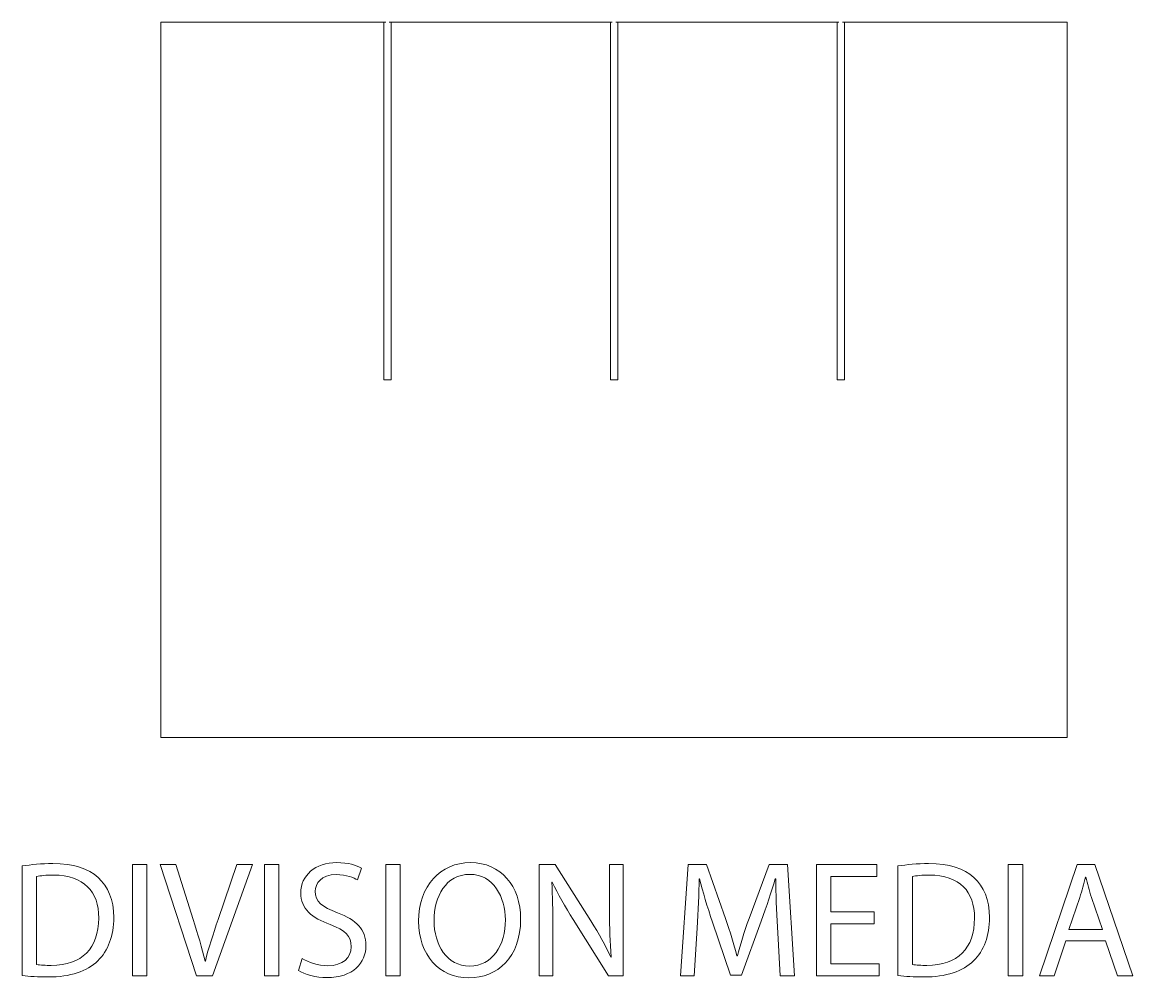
# Model space of a CAD drawing. Header units: millimetres. Extents: x -1475 to -493, y -638 to 1108.
# Drawn here: x -1003.2 to -549.8, y -151.5 to 238.9 of the extents above; entities that cross this region are included whole.
import ezdxf

# ---------------------------------------------------------------- set-up
doc = ezdxf.new("R2010")
doc.units = ezdxf.units.MM
doc.header["$MEASUREMENT"] = 0
doc.layers.add('Capa 1', color=7, linetype='Continuous')

msp = doc.modelspace()

# ---------------------------------------------------------------- linework, layer by layer
at = {"layer": 'Capa 1', "color": 250, "lineweight": 20}
for points, knots in [([(-807.052, 238.8574), (-807.052, 238.8574), (-806.6896, 238.8578), (-806.6896, 238.8578), (-806.6896, 238.8578), (-853.3517, 238.8578), (-853.3517, 238.8578), (-853.3517, 238.8578), (-852.6186, 238.8548), (-852.6186, 238.8548), (-852.6186, 238.8548), (-852.6186, 92.7548), (-852.6186, 92.7548), (-852.6186, 92.7548), (-855.6186, 92.7548), (-855.6186, 92.7548), (-855.6186, 92.7548), (-855.6186, 238.8548), (-855.6186, 238.8548), (-855.6186, 238.8548), (-854.8122, 238.8578), (-854.8122, 238.8578), (-863.7149, 238.8607), (-906.3636, 238.8548), (-900.3845, 238.8548), (-894.6187, 238.8548), (-937.4821, 238.8607), (-946.582, 238.8607), (-946.582, 238.8607), (-946.582, -53.3394), (-946.582, -53.3394), (-946.582, -53.3394), (-576.582, -53.3394), (-576.582, -53.3394), (-576.582, -53.3394), (-576.582, 238.8607), (-576.582, 238.8607), (-576.582, 238.8607), (-622.1019, 238.8578), (-622.1019, 238.8578), (-622.1019, 238.8578), (-622.0909, 238.8578), (-622.0909, 238.8578), (-622.0909, 238.8578), (-622.0799, 238.8578), (-622.0799, 238.8578), (-622.0799, 238.8578), (-668.3519, 238.8578), (-668.3519, 238.8578), (-668.3519, 238.8578), (-667.5534, 238.8548), (-667.5534, 238.8548), (-667.5534, 238.8548), (-667.5534, 92.7548), (-667.5534, 92.7548), (-667.5534, 92.7548), (-670.5534, 92.7548), (-670.5534, 92.7548), (-670.5534, 92.7548), (-670.5534, 238.8548), (-670.5534, 238.8548), (-670.5534, 238.8548), (-669.8124, 238.8578), (-669.8124, 238.8578), (-669.8124, 238.8578), (-714.6017, 238.8578), (-714.6017, 238.8578), (-714.6017, 238.8578), (-760.8518, 238.8578), (-760.8518, 238.8578), (-760.8518, 238.8578), (-760.036, 238.8548), (-760.036, 238.8548), (-760.036, 238.8548), (-760.036, 92.7548), (-760.036, 92.7548), (-760.036, 92.7548), (-763.036, 92.7548), (-763.036, 92.7548), (-763.036, 92.7548), (-763.036, 238.8548), (-763.036, 238.8548), (-763.036, 238.8548), (-762.3124, 238.8578), (-762.3124, 238.8578), (-762.3124, 238.8578), (-807.1018, 238.8578), (-807.1018, 238.8578), (-807.1018, 238.8578), (-807.052, 238.8574), (-807.052, 238.8574)], [0, 0, 0, 0, 0.03333333, 0.03333333, 0.03333333, 0.06666667, 0.06666667, 0.06666667, 0.1, 0.1, 0.1, 0.13333333, 0.13333333, 0.13333333, 0.16666667, 0.16666667, 0.16666667, 0.2, 0.2, 0.2, 0.23333333, 0.23333333, 0.23333333, 0.26666667, 0.26666667, 0.26666667, 0.3, 0.3, 0.3, 0.33333333, 0.33333333, 0.33333333, 0.36666667, 0.36666667, 0.36666667, 0.4, 0.4, 0.4, 0.43333333, 0.43333333, 0.43333333, 0.46666667, 0.46666667, 0.46666667, 0.5, 0.5, 0.5, 0.53333333, 0.53333333, 0.53333333, 0.56666667, 0.56666667, 0.56666667, 0.6, 0.6, 0.6, 0.63333333, 0.63333333, 0.63333333, 0.66666667, 0.66666667, 0.66666667, 0.7, 0.7, 0.7, 0.73333333, 0.73333333, 0.73333333, 0.76666667, 0.76666667, 0.76666667, 0.8, 0.8, 0.8, 0.83333333, 0.83333333, 0.83333333, 0.86666667, 0.86666667, 0.86666667, 0.9, 0.9, 0.9, 0.93333333, 0.93333333, 0.93333333, 0.96666667, 0.96666667, 0.96666667, 1, 1, 1, 1]), ([(-1003.2479, -105.8254), (-999.6646, -105.2847), (-995.4052, -104.8792), (-990.7398, -104.8792), (-982.2887, -104.8792), (-976.271, -106.8398), (-972.2819, -110.5585), (-968.2253, -114.2771), (-965.8589, -119.5503), (-965.8589, -126.92), (-965.8589, -134.3578), (-968.1576, -140.4425), (-972.417, -144.6348), (-976.6766, -148.8942), (-983.7084, -151.1925), (-992.5655, -151.1925), (-996.7572, -151.1925), (-1000.2729, -150.99), (-1003.2479, -150.6517), (-1003.2479, -150.6517), (-1003.2479, -105.8254), (-1003.2479, -105.8254)], [0, 0, 0, 0, 0.14285714, 0.14285714, 0.14285714, 0.28571429, 0.28571429, 0.28571429, 0.42857143, 0.42857143, 0.42857143, 0.57142857, 0.57142857, 0.57142857, 0.71428571, 0.71428571, 0.71428571, 0.85714286, 0.85714286, 0.85714286, 1, 1, 1, 1]), ([(-1003.2479, -105.8254), (-999.6646, -105.2847), (-995.4052, -104.8792), (-990.7398, -104.8792), (-982.2887, -104.8792), (-976.271, -106.8398), (-972.2819, -110.5585), (-968.2253, -114.2771), (-965.8589, -119.5503), (-965.8589, -126.92), (-965.8589, -134.3578), (-968.1576, -140.4425), (-972.417, -144.6348), (-976.6766, -148.8942), (-983.7084, -151.1925), (-992.5655, -151.1925), (-996.7572, -151.1925), (-1000.2729, -150.99), (-1003.2479, -150.6517), (-1003.2479, -150.6517), (-1003.2479, -105.8254), (-1003.2479, -105.8254)], [0, 0, 0, 0, 0.14285714, 0.14285714, 0.14285714, 0.28571429, 0.28571429, 0.28571429, 0.42857143, 0.42857143, 0.42857143, 0.57142857, 0.57142857, 0.57142857, 0.71428571, 0.71428571, 0.71428571, 0.85714286, 0.85714286, 0.85714286, 1, 1, 1, 1]), ([(-952.3388, -150.7873), (-952.3388, -150.7873), (-958.221, -150.7873), (-958.221, -150.7873), (-958.221, -150.7873), (-958.221, -105.2173), (-958.221, -105.2173), (-958.221, -105.2173), (-952.3388, -105.2173), (-952.3388, -105.2173), (-952.3388, -105.2173), (-952.3388, -150.7873), (-952.3388, -150.7873)], [0, 0, 0, 0, 0.25, 0.25, 0.25, 0.5, 0.5, 0.5, 0.75, 0.75, 0.75, 1, 1, 1, 1]), ([(-952.3388, -150.7873), (-952.3388, -150.7873), (-958.221, -150.7873), (-958.221, -150.7873), (-958.221, -150.7873), (-958.221, -105.2173), (-958.221, -105.2173), (-958.221, -105.2173), (-952.3388, -105.2173), (-952.3388, -105.2173), (-952.3388, -105.2173), (-952.3388, -150.7873), (-952.3388, -150.7873)], [0, 0, 0, 0, 0.25, 0.25, 0.25, 0.5, 0.5, 0.5, 0.75, 0.75, 0.75, 1, 1, 1, 1]), ([(-932.0562, -150.7871), (-932.0562, -150.7871), (-946.9303, -105.217), (-946.9303, -105.217), (-946.9303, -105.217), (-940.575, -105.217), (-940.575, -105.217), (-940.575, -105.217), (-933.4761, -127.6638), (-933.4761, -127.6638), (-931.5155, -133.8166), (-929.8251, -139.361), (-928.6082, -144.7019), (-928.6082, -144.7019), (-928.4729, -144.7019), (-928.4729, -144.7019), (-927.1885, -139.4287), (-925.2951, -133.6813), (-923.2668, -127.7313), (-923.2668, -127.7313), (-915.5589, -105.217), (-915.5589, -105.217), (-915.5589, -105.217), (-909.2713, -105.217), (-909.2713, -105.217), (-909.2713, -105.217), (-925.5657, -150.7871), (-925.5657, -150.7871), (-925.5657, -150.7871), (-932.0562, -150.7871), (-932.0562, -150.7871)], [0, 0, 0, 0, 0.1, 0.1, 0.1, 0.2, 0.2, 0.2, 0.3, 0.3, 0.3, 0.4, 0.4, 0.4, 0.5, 0.5, 0.5, 0.6, 0.6, 0.6, 0.7, 0.7, 0.7, 0.8, 0.8, 0.8, 0.9, 0.9, 0.9, 1, 1, 1, 1]), ([(-932.0562, -150.7871), (-932.0562, -150.7871), (-946.9303, -105.217), (-946.9303, -105.217), (-946.9303, -105.217), (-940.575, -105.217), (-940.575, -105.217), (-940.575, -105.217), (-933.4761, -127.6638), (-933.4761, -127.6638), (-931.5155, -133.8166), (-929.8251, -139.361), (-928.6082, -144.7019), (-928.6082, -144.7019), (-928.4729, -144.7019), (-928.4729, -144.7019), (-927.1885, -139.4287), (-925.2951, -133.6813), (-923.2668, -127.7313), (-923.2668, -127.7313), (-915.5589, -105.217), (-915.5589, -105.217), (-915.5589, -105.217), (-909.2713, -105.217), (-909.2713, -105.217), (-909.2713, -105.217), (-925.5657, -150.7871), (-925.5657, -150.7871), (-925.5657, -150.7871), (-932.0562, -150.7871), (-932.0562, -150.7871)], [0, 0, 0, 0, 0.1, 0.1, 0.1, 0.2, 0.2, 0.2, 0.3, 0.3, 0.3, 0.4, 0.4, 0.4, 0.5, 0.5, 0.5, 0.6, 0.6, 0.6, 0.7, 0.7, 0.7, 0.8, 0.8, 0.8, 0.9, 0.9, 0.9, 1, 1, 1, 1]), ([(-898.4546, -150.7873), (-898.4546, -150.7873), (-904.3367, -150.7873), (-904.3367, -150.7873), (-904.3367, -150.7873), (-904.3367, -105.2173), (-904.3367, -105.2173), (-904.3367, -105.2173), (-898.4546, -105.2173), (-898.4546, -105.2173), (-898.4546, -105.2173), (-898.4546, -150.7873), (-898.4546, -150.7873)], [0, 0, 0, 0, 0.25, 0.25, 0.25, 0.5, 0.5, 0.5, 0.75, 0.75, 0.75, 1, 1, 1, 1]), ([(-898.4546, -150.7873), (-898.4546, -150.7873), (-904.3367, -150.7873), (-904.3367, -150.7873), (-904.3367, -150.7873), (-904.3367, -105.2173), (-904.3367, -105.2173), (-904.3367, -105.2173), (-898.4546, -105.2173), (-898.4546, -105.2173), (-898.4546, -105.2173), (-898.4546, -150.7873), (-898.4546, -150.7873)], [0, 0, 0, 0, 0.25, 0.25, 0.25, 0.5, 0.5, 0.5, 0.75, 0.75, 0.75, 1, 1, 1, 1]), ([(-888.9894, -143.6203), (-886.3528, -145.243), (-882.4989, -146.5953), (-878.4424, -146.5953), (-872.4245, -146.5953), (-868.9088, -143.4173), (-868.9088, -138.8202), (-868.9088, -134.5608), (-871.3424, -132.1265), (-877.4957, -129.7601), (-884.933, -127.123), (-889.5301, -123.269), (-889.5301, -116.846), (-889.5301, -109.7469), (-883.648, -104.4732), (-874.7915, -104.4732), (-870.1255, -104.4732), (-866.7452, -105.5552), (-864.717, -106.7044), (-864.717, -106.7044), (-866.3392, -111.5045), (-866.3392, -111.5045), (-867.8267, -110.6936), (-870.8692, -109.3411), (-874.9939, -109.3411), (-881.2144, -109.3411), (-883.581, -113.0596), (-883.581, -116.1699), (-883.581, -120.4293), (-880.8084, -122.5253), (-874.5209, -124.9594), (-866.8128, -127.9343), (-862.8911, -131.6535), (-862.8911, -138.3465), (-862.8911, -145.3779), (-868.0974, -151.463), (-878.8479, -151.463), (-883.2426, -151.463), (-888.0427, -150.1786), (-890.477, -148.5557), (-890.477, -148.5557), (-888.9894, -143.6203), (-888.9894, -143.6203)], [0, 0, 0, 0, 0.07142857, 0.07142857, 0.07142857, 0.14285714, 0.14285714, 0.14285714, 0.21428571, 0.21428571, 0.21428571, 0.28571429, 0.28571429, 0.28571429, 0.35714286, 0.35714286, 0.35714286, 0.42857143, 0.42857143, 0.42857143, 0.5, 0.5, 0.5, 0.57142857, 0.57142857, 0.57142857, 0.64285714, 0.64285714, 0.64285714, 0.71428571, 0.71428571, 0.71428571, 0.78571429, 0.78571429, 0.78571429, 0.85714286, 0.85714286, 0.85714286, 0.92857143, 0.92857143, 0.92857143, 1, 1, 1, 1]), ([(-888.9894, -143.6203), (-886.3528, -145.243), (-882.4989, -146.5953), (-878.4424, -146.5953), (-872.4245, -146.5953), (-868.9088, -143.4173), (-868.9088, -138.8202), (-868.9088, -134.5608), (-871.3424, -132.1265), (-877.4957, -129.7601), (-884.933, -127.123), (-889.5301, -123.269), (-889.5301, -116.846), (-889.5301, -109.7469), (-883.648, -104.4732), (-874.7915, -104.4732), (-870.1255, -104.4732), (-866.7452, -105.5552), (-864.717, -106.7044), (-864.717, -106.7044), (-866.3392, -111.5045), (-866.3392, -111.5045), (-867.8267, -110.6936), (-870.8692, -109.3411), (-874.9939, -109.3411), (-881.2144, -109.3411), (-883.581, -113.0596), (-883.581, -116.1699), (-883.581, -120.4293), (-880.8084, -122.5253), (-874.5209, -124.9594), (-866.8128, -127.9343), (-862.8911, -131.6535), (-862.8911, -138.3465), (-862.8911, -145.3779), (-868.0974, -151.463), (-878.8479, -151.463), (-883.2426, -151.463), (-888.0427, -150.1786), (-890.477, -148.5557), (-890.477, -148.5557), (-888.9894, -143.6203), (-888.9894, -143.6203)], [0, 0, 0, 0, 0.07142857, 0.07142857, 0.07142857, 0.14285714, 0.14285714, 0.14285714, 0.21428571, 0.21428571, 0.21428571, 0.28571429, 0.28571429, 0.28571429, 0.35714286, 0.35714286, 0.35714286, 0.42857143, 0.42857143, 0.42857143, 0.5, 0.5, 0.5, 0.57142857, 0.57142857, 0.57142857, 0.64285714, 0.64285714, 0.64285714, 0.71428571, 0.71428571, 0.71428571, 0.78571429, 0.78571429, 0.78571429, 0.85714286, 0.85714286, 0.85714286, 0.92857143, 0.92857143, 0.92857143, 1, 1, 1, 1]), ([(-848.9645, -150.7873), (-848.9645, -150.7873), (-854.8466, -150.7873), (-854.8466, -150.7873), (-854.8466, -150.7873), (-854.8466, -105.2173), (-854.8466, -105.2173), (-854.8466, -105.2173), (-848.9645, -105.2173), (-848.9645, -105.2173), (-848.9645, -105.2173), (-848.9645, -150.7873), (-848.9645, -150.7873)], [0, 0, 0, 0, 0.25, 0.25, 0.25, 0.5, 0.5, 0.5, 0.75, 0.75, 0.75, 1, 1, 1, 1]), ([(-848.9645, -150.7873), (-848.9645, -150.7873), (-854.8466, -150.7873), (-854.8466, -150.7873), (-854.8466, -150.7873), (-854.8466, -105.2173), (-854.8466, -105.2173), (-854.8466, -105.2173), (-848.9645, -105.2173), (-848.9645, -105.2173), (-848.9645, -105.2173), (-848.9645, -150.7873), (-848.9645, -150.7873)], [0, 0, 0, 0, 0.25, 0.25, 0.25, 0.5, 0.5, 0.5, 0.75, 0.75, 0.75, 1, 1, 1, 1]), ([(-799.7445, -127.5287), (-799.7445, -143.2146), (-809.2776, -151.531), (-820.9073, -151.531), (-832.9418, -151.531), (-841.3929, -142.2002), (-841.3929, -128.4077), (-841.3929, -113.939), (-832.4011, -104.4729), (-820.2313, -104.4729), (-807.7902, -104.4729), (-799.7445, -114.0066), (-799.7445, -127.5287)], [0, 0, 0, 0, 0.25, 0.25, 0.25, 0.5, 0.5, 0.5, 0.75, 0.75, 0.75, 1, 1, 1, 1]), ([(-799.7445, -127.5287), (-799.7445, -143.2146), (-809.2776, -151.531), (-820.9073, -151.531), (-832.9418, -151.531), (-841.3929, -142.2002), (-841.3929, -128.4077), (-841.3929, -113.939), (-832.4011, -104.4729), (-820.2313, -104.4729), (-807.7902, -104.4729), (-799.7445, -114.0066), (-799.7445, -127.5287)], [0, 0, 0, 0, 0.25, 0.25, 0.25, 0.5, 0.5, 0.5, 0.75, 0.75, 0.75, 1, 1, 1, 1]), ([(-792.1061, -150.7871), (-792.1061, -150.7871), (-792.1061, -105.217), (-792.1061, -105.217), (-792.1061, -105.217), (-785.6831, -105.217), (-785.6831, -105.217), (-785.6831, -105.217), (-771.0786, -128.2722), (-771.0786, -128.2722), (-767.6982, -133.6136), (-765.0617, -138.4143), (-762.8981, -143.0797), (-762.8981, -143.0797), (-762.7628, -143.0121), (-762.7628, -143.0121), (-763.3035, -136.9268), (-763.4388, -131.3824), (-763.4388, -124.2835), (-763.4388, -124.2835), (-763.4388, -105.217), (-763.4388, -105.217), (-763.4388, -105.217), (-757.895, -105.217), (-757.895, -105.217), (-757.895, -105.217), (-757.895, -150.7871), (-757.895, -150.7871), (-757.895, -150.7871), (-763.8444, -150.7871), (-763.8444, -150.7871), (-763.8444, -150.7871), (-778.3135, -127.6638), (-778.3135, -127.6638), (-781.4914, -122.5929), (-784.534, -117.3868), (-786.8323, -112.4514), (-786.8323, -112.4514), (-787.0353, -112.5191), (-787.0353, -112.5191), (-786.6975, -118.2659), (-786.5621, -123.7422), (-786.5621, -131.3147), (-786.5621, -131.3147), (-786.5621, -150.7871), (-786.5621, -150.7871), (-786.5621, -150.7871), (-792.1061, -150.7871), (-792.1061, -150.7871)], [0, 0, 0, 0, 0.0625, 0.0625, 0.0625, 0.125, 0.125, 0.125, 0.1875, 0.1875, 0.1875, 0.25, 0.25, 0.25, 0.3125, 0.3125, 0.3125, 0.375, 0.375, 0.375, 0.4375, 0.4375, 0.4375, 0.5, 0.5, 0.5, 0.5625, 0.5625, 0.5625, 0.625, 0.625, 0.625, 0.6875, 0.6875, 0.6875, 0.75, 0.75, 0.75, 0.8125, 0.8125, 0.8125, 0.875, 0.875, 0.875, 0.9375, 0.9375, 0.9375, 1, 1, 1, 1]), ([(-792.1061, -150.7871), (-792.1061, -150.7871), (-792.1061, -105.217), (-792.1061, -105.217), (-792.1061, -105.217), (-785.6831, -105.217), (-785.6831, -105.217), (-785.6831, -105.217), (-771.0786, -128.2722), (-771.0786, -128.2722), (-767.6982, -133.6136), (-765.0617, -138.4143), (-762.8981, -143.0797), (-762.8981, -143.0797), (-762.7628, -143.0121), (-762.7628, -143.0121), (-763.3035, -136.9268), (-763.4388, -131.3824), (-763.4388, -124.2835), (-763.4388, -124.2835), (-763.4388, -105.217), (-763.4388, -105.217), (-763.4388, -105.217), (-757.895, -105.217), (-757.895, -105.217), (-757.895, -105.217), (-757.895, -150.7871), (-757.895, -150.7871), (-757.895, -150.7871), (-763.8444, -150.7871), (-763.8444, -150.7871), (-763.8444, -150.7871), (-778.3135, -127.6638), (-778.3135, -127.6638), (-781.4914, -122.5929), (-784.534, -117.3868), (-786.8323, -112.4514), (-786.8323, -112.4514), (-787.0353, -112.5191), (-787.0353, -112.5191), (-786.6975, -118.2659), (-786.5621, -123.7422), (-786.5621, -131.3147), (-786.5621, -131.3147), (-786.5621, -150.7871), (-786.5621, -150.7871), (-786.5621, -150.7871), (-792.1061, -150.7871), (-792.1061, -150.7871)], [0, 0, 0, 0, 0.0625, 0.0625, 0.0625, 0.125, 0.125, 0.125, 0.1875, 0.1875, 0.1875, 0.25, 0.25, 0.25, 0.3125, 0.3125, 0.3125, 0.375, 0.375, 0.375, 0.4375, 0.4375, 0.4375, 0.5, 0.5, 0.5, 0.5625, 0.5625, 0.5625, 0.625, 0.625, 0.625, 0.6875, 0.6875, 0.6875, 0.75, 0.75, 0.75, 0.8125, 0.8125, 0.8125, 0.875, 0.875, 0.875, 0.9375, 0.9375, 0.9375, 1, 1, 1, 1]), ([(-694.8833, -130.7743), (-695.2217, -124.419), (-695.6272, -116.7786), (-695.5595, -111.0989), (-695.5595, -111.0989), (-695.7625, -111.0989), (-695.7625, -111.0989), (-697.3176, -116.4409), (-699.2106, -122.12), (-701.5093, -128.4077), (-701.5093, -128.4077), (-709.5551, -150.5166), (-709.5551, -150.5166), (-709.5551, -150.5166), (-714.0179, -150.5166), (-714.0179, -150.5166), (-714.0179, -150.5166), (-721.3876, -128.8131), (-721.3876, -128.8131), (-723.5512, -122.3902), (-725.3763, -116.5086), (-726.6609, -111.0989), (-726.6609, -111.0989), (-726.7962, -111.0989), (-726.7962, -111.0989), (-726.9316, -116.7786), (-727.2693, -124.419), (-727.6753, -131.2473), (-727.6753, -131.2473), (-728.892, -150.7873), (-728.892, -150.7873), (-728.892, -150.7873), (-734.5037, -150.7873), (-734.5037, -150.7873), (-734.5037, -150.7873), (-731.3263, -105.2167), (-731.3263, -105.2167), (-731.3263, -105.2167), (-723.8213, -105.2167), (-723.8213, -105.2167), (-723.8213, -105.2167), (-716.0462, -127.2586), (-716.0462, -127.2586), (-714.1532, -132.8701), (-712.5982, -137.8732), (-711.4485, -142.6058), (-711.4485, -142.6058), (-711.2461, -142.6058), (-711.2461, -142.6058), (-710.0958, -138.0085), (-708.4735, -133.0054), (-706.4448, -127.2586), (-706.4448, -127.2586), (-698.332, -105.2167), (-698.332, -105.2167), (-698.332, -105.2167), (-690.8269, -105.2167), (-690.8269, -105.2167), (-690.8269, -105.2167), (-687.9875, -150.7873), (-687.9875, -150.7873), (-687.9875, -150.7873), (-693.7343, -150.7873), (-693.7343, -150.7873), (-693.7343, -150.7873), (-694.8833, -130.7743), (-694.8833, -130.7743)], [0, 0, 0, 0, 0.04545455, 0.04545455, 0.04545455, 0.09090909, 0.09090909, 0.09090909, 0.13636364, 0.13636364, 0.13636364, 0.18181818, 0.18181818, 0.18181818, 0.22727273, 0.22727273, 0.22727273, 0.27272727, 0.27272727, 0.27272727, 0.31818182, 0.31818182, 0.31818182, 0.36363636, 0.36363636, 0.36363636, 0.40909091, 0.40909091, 0.40909091, 0.45454545, 0.45454545, 0.45454545, 0.5, 0.5, 0.5, 0.54545455, 0.54545455, 0.54545455, 0.59090909, 0.59090909, 0.59090909, 0.63636364, 0.63636364, 0.63636364, 0.68181818, 0.68181818, 0.68181818, 0.72727273, 0.72727273, 0.72727273, 0.77272727, 0.77272727, 0.77272727, 0.81818182, 0.81818182, 0.81818182, 0.86363636, 0.86363636, 0.86363636, 0.90909091, 0.90909091, 0.90909091, 0.95454545, 0.95454545, 0.95454545, 1, 1, 1, 1]), ([(-694.8833, -130.7743), (-695.2217, -124.419), (-695.6272, -116.7786), (-695.5595, -111.0989), (-695.5595, -111.0989), (-695.7625, -111.0989), (-695.7625, -111.0989), (-697.3176, -116.4409), (-699.2106, -122.12), (-701.5093, -128.4077), (-701.5093, -128.4077), (-709.5551, -150.5166), (-709.5551, -150.5166), (-709.5551, -150.5166), (-714.0179, -150.5166), (-714.0179, -150.5166), (-714.0179, -150.5166), (-721.3876, -128.8131), (-721.3876, -128.8131), (-723.5512, -122.3902), (-725.3763, -116.5086), (-726.6609, -111.0989), (-726.6609, -111.0989), (-726.7962, -111.0989), (-726.7962, -111.0989), (-726.9316, -116.7786), (-727.2693, -124.419), (-727.6753, -131.2473), (-727.6753, -131.2473), (-728.892, -150.7873), (-728.892, -150.7873), (-728.892, -150.7873), (-734.5037, -150.7873), (-734.5037, -150.7873), (-734.5037, -150.7873), (-731.3263, -105.2167), (-731.3263, -105.2167), (-731.3263, -105.2167), (-723.8213, -105.2167), (-723.8213, -105.2167), (-723.8213, -105.2167), (-716.0462, -127.2586), (-716.0462, -127.2586), (-714.1532, -132.8701), (-712.5982, -137.8732), (-711.4485, -142.6058), (-711.4485, -142.6058), (-711.2461, -142.6058), (-711.2461, -142.6058), (-710.0958, -138.0085), (-708.4735, -133.0054), (-706.4448, -127.2586), (-706.4448, -127.2586), (-698.332, -105.2167), (-698.332, -105.2167), (-698.332, -105.2167), (-690.8269, -105.2167), (-690.8269, -105.2167), (-690.8269, -105.2167), (-687.9875, -150.7873), (-687.9875, -150.7873), (-687.9875, -150.7873), (-693.7343, -150.7873), (-693.7343, -150.7873), (-693.7343, -150.7873), (-694.8833, -130.7743), (-694.8833, -130.7743)], [0, 0, 0, 0, 0.04545455, 0.04545455, 0.04545455, 0.09090909, 0.09090909, 0.09090909, 0.13636364, 0.13636364, 0.13636364, 0.18181818, 0.18181818, 0.18181818, 0.22727273, 0.22727273, 0.22727273, 0.27272727, 0.27272727, 0.27272727, 0.31818182, 0.31818182, 0.31818182, 0.36363636, 0.36363636, 0.36363636, 0.40909091, 0.40909091, 0.40909091, 0.45454545, 0.45454545, 0.45454545, 0.5, 0.5, 0.5, 0.54545455, 0.54545455, 0.54545455, 0.59090909, 0.59090909, 0.59090909, 0.63636364, 0.63636364, 0.63636364, 0.68181818, 0.68181818, 0.68181818, 0.72727273, 0.72727273, 0.72727273, 0.77272727, 0.77272727, 0.77272727, 0.81818182, 0.81818182, 0.81818182, 0.86363636, 0.86363636, 0.86363636, 0.90909091, 0.90909091, 0.90909091, 0.95454545, 0.95454545, 0.95454545, 1, 1, 1, 1]), ([(-655.3339, -129.4221), (-655.3339, -129.4221), (-673.0481, -129.4221), (-673.0481, -129.4221), (-673.0481, -129.4221), (-673.0481, -145.8517), (-673.0481, -145.8517), (-673.0481, -145.8517), (-653.3056, -145.8517), (-653.3056, -145.8517), (-653.3056, -145.8517), (-653.3056, -150.7873), (-653.3056, -150.7873), (-653.3056, -150.7873), (-678.9303, -150.7873), (-678.9303, -150.7873), (-678.9303, -150.7873), (-678.9303, -105.2167), (-678.9303, -105.2167), (-678.9303, -105.2167), (-654.3195, -105.2167), (-654.3195, -105.2167), (-654.3195, -105.2167), (-654.3195, -110.1522), (-654.3195, -110.1522), (-654.3195, -110.1522), (-673.0481, -110.1522), (-673.0481, -110.1522), (-673.0481, -110.1522), (-673.0481, -124.5537), (-673.0481, -124.5537), (-673.0481, -124.5537), (-655.3339, -124.5537), (-655.3339, -124.5537), (-655.3339, -124.5537), (-655.3339, -129.4221), (-655.3339, -129.4221)], [0, 0, 0, 0, 0.08333333, 0.08333333, 0.08333333, 0.16666667, 0.16666667, 0.16666667, 0.25, 0.25, 0.25, 0.33333333, 0.33333333, 0.33333333, 0.41666667, 0.41666667, 0.41666667, 0.5, 0.5, 0.5, 0.58333333, 0.58333333, 0.58333333, 0.66666667, 0.66666667, 0.66666667, 0.75, 0.75, 0.75, 0.83333333, 0.83333333, 0.83333333, 0.91666667, 0.91666667, 0.91666667, 1, 1, 1, 1]), ([(-655.3339, -129.4221), (-655.3339, -129.4221), (-673.0481, -129.4221), (-673.0481, -129.4221), (-673.0481, -129.4221), (-673.0481, -145.8517), (-673.0481, -145.8517), (-673.0481, -145.8517), (-653.3056, -145.8517), (-653.3056, -145.8517), (-653.3056, -145.8517), (-653.3056, -150.7873), (-653.3056, -150.7873), (-653.3056, -150.7873), (-678.9303, -150.7873), (-678.9303, -150.7873), (-678.9303, -150.7873), (-678.9303, -105.2167), (-678.9303, -105.2167), (-678.9303, -105.2167), (-654.3195, -105.2167), (-654.3195, -105.2167), (-654.3195, -105.2167), (-654.3195, -110.1522), (-654.3195, -110.1522), (-654.3195, -110.1522), (-673.0481, -110.1522), (-673.0481, -110.1522), (-673.0481, -110.1522), (-673.0481, -124.5537), (-673.0481, -124.5537), (-673.0481, -124.5537), (-655.3339, -124.5537), (-655.3339, -124.5537), (-655.3339, -124.5537), (-655.3339, -129.4221), (-655.3339, -129.4221)], [0, 0, 0, 0, 0.08333333, 0.08333333, 0.08333333, 0.16666667, 0.16666667, 0.16666667, 0.25, 0.25, 0.25, 0.33333333, 0.33333333, 0.33333333, 0.41666667, 0.41666667, 0.41666667, 0.5, 0.5, 0.5, 0.58333333, 0.58333333, 0.58333333, 0.66666667, 0.66666667, 0.66666667, 0.75, 0.75, 0.75, 0.83333333, 0.83333333, 0.83333333, 0.91666667, 0.91666667, 0.91666667, 1, 1, 1, 1]), ([(-645.6671, -105.8254), (-642.0839, -105.2847), (-637.8244, -104.8792), (-633.1591, -104.8792), (-624.7079, -104.8792), (-618.6904, -106.8398), (-614.7011, -110.5585), (-610.6447, -114.2771), (-608.2782, -119.5503), (-608.2782, -126.92), (-608.2782, -134.3578), (-610.577, -140.4425), (-614.8364, -144.6348), (-619.0958, -148.8942), (-626.1278, -151.1925), (-634.9849, -151.1925), (-639.1766, -151.1925), (-642.6923, -150.99), (-645.6671, -150.6517), (-645.6671, -150.6517), (-645.6671, -105.8254), (-645.6671, -105.8254)], [0, 0, 0, 0, 0.14285714, 0.14285714, 0.14285714, 0.28571429, 0.28571429, 0.28571429, 0.42857143, 0.42857143, 0.42857143, 0.57142857, 0.57142857, 0.57142857, 0.71428571, 0.71428571, 0.71428571, 0.85714286, 0.85714286, 0.85714286, 1, 1, 1, 1]), ([(-645.6671, -105.8254), (-642.0839, -105.2847), (-637.8244, -104.8792), (-633.1591, -104.8792), (-624.7079, -104.8792), (-618.6904, -106.8398), (-614.7011, -110.5585), (-610.6447, -114.2771), (-608.2782, -119.5503), (-608.2782, -126.92), (-608.2782, -134.3578), (-610.577, -140.4425), (-614.8364, -144.6348), (-619.0958, -148.8942), (-626.1278, -151.1925), (-634.9849, -151.1925), (-639.1766, -151.1925), (-642.6923, -150.99), (-645.6671, -150.6517), (-645.6671, -150.6517), (-645.6671, -105.8254), (-645.6671, -105.8254)], [0, 0, 0, 0, 0.14285714, 0.14285714, 0.14285714, 0.28571429, 0.28571429, 0.28571429, 0.42857143, 0.42857143, 0.42857143, 0.57142857, 0.57142857, 0.57142857, 0.71428571, 0.71428571, 0.71428571, 0.85714286, 0.85714286, 0.85714286, 1, 1, 1, 1]), ([(-594.7583, -150.7873), (-594.7583, -150.7873), (-600.6405, -150.7873), (-600.6405, -150.7873), (-600.6405, -150.7873), (-600.6405, -105.2173), (-600.6405, -105.2173), (-600.6405, -105.2173), (-594.7583, -105.2173), (-594.7583, -105.2173), (-594.7583, -105.2173), (-594.7583, -150.7873), (-594.7583, -150.7873)], [0, 0, 0, 0, 0.25, 0.25, 0.25, 0.5, 0.5, 0.5, 0.75, 0.75, 0.75, 1, 1, 1, 1]), ([(-594.7583, -150.7873), (-594.7583, -150.7873), (-600.6405, -150.7873), (-600.6405, -150.7873), (-600.6405, -150.7873), (-600.6405, -105.2173), (-600.6405, -105.2173), (-600.6405, -105.2173), (-594.7583, -105.2173), (-594.7583, -105.2173), (-594.7583, -105.2173), (-594.7583, -150.7873), (-594.7583, -150.7873)], [0, 0, 0, 0, 0.25, 0.25, 0.25, 0.5, 0.5, 0.5, 0.75, 0.75, 0.75, 1, 1, 1, 1]), ([(-577.1115, -136.4534), (-577.1115, -136.4534), (-581.8452, -150.7873), (-581.8452, -150.7873), (-581.8452, -150.7873), (-587.9297, -150.7873), (-587.9297, -150.7873), (-587.9297, -150.7873), (-572.4467, -105.2167), (-572.4467, -105.2167), (-572.4467, -105.2167), (-565.3477, -105.2167), (-565.3477, -105.2167), (-565.3477, -105.2167), (-549.7971, -150.7873), (-549.7971, -150.7873), (-549.7971, -150.7873), (-556.0852, -150.7873), (-556.0852, -150.7873), (-556.0852, -150.7873), (-560.953, -136.4534), (-560.953, -136.4534), (-560.953, -136.4534), (-577.1115, -136.4534), (-577.1115, -136.4534)], [0, 0, 0, 0, 0.125, 0.125, 0.125, 0.25, 0.25, 0.25, 0.375, 0.375, 0.375, 0.5, 0.5, 0.5, 0.625, 0.625, 0.625, 0.75, 0.75, 0.75, 0.875, 0.875, 0.875, 1, 1, 1, 1]), ([(-577.1115, -136.4534), (-577.1115, -136.4534), (-581.8452, -150.7873), (-581.8452, -150.7873), (-581.8452, -150.7873), (-587.9297, -150.7873), (-587.9297, -150.7873), (-587.9297, -150.7873), (-572.4467, -105.2167), (-572.4467, -105.2167), (-572.4467, -105.2167), (-565.3477, -105.2167), (-565.3477, -105.2167), (-565.3477, -105.2167), (-549.7971, -150.7873), (-549.7971, -150.7873), (-549.7971, -150.7873), (-556.0852, -150.7873), (-556.0852, -150.7873), (-556.0852, -150.7873), (-560.953, -136.4534), (-560.953, -136.4534), (-560.953, -136.4534), (-577.1115, -136.4534), (-577.1115, -136.4534)], [0, 0, 0, 0, 0.125, 0.125, 0.125, 0.25, 0.25, 0.25, 0.375, 0.375, 0.375, 0.5, 0.5, 0.5, 0.625, 0.625, 0.625, 0.75, 0.75, 0.75, 0.875, 0.875, 0.875, 1, 1, 1, 1]), ([(-997.3656, -146.1216), (-995.8782, -146.3923), (-993.7146, -146.4599), (-991.4163, -146.4599), (-978.84, -146.4599), (-972.0112, -139.4286), (-972.0112, -127.123), (-971.944, -116.3729), (-978.0287, -109.5441), (-990.4696, -109.5441), (-993.5122, -109.5441), (-995.8105, -109.8147), (-997.3656, -110.1525), (-997.3656, -110.1525), (-997.3656, -146.1216), (-997.3656, -146.1216)], [0, 0, 0, 0, 0.2, 0.2, 0.2, 0.4, 0.4, 0.4, 0.6, 0.6, 0.6, 0.8, 0.8, 0.8, 1, 1, 1, 1]), ([(-997.3656, -146.1216), (-995.8782, -146.3923), (-993.7146, -146.4599), (-991.4163, -146.4599), (-978.84, -146.4599), (-972.0112, -139.4286), (-972.0112, -127.123), (-971.944, -116.3729), (-978.0287, -109.5441), (-990.4696, -109.5441), (-993.5122, -109.5441), (-995.8105, -109.8147), (-997.3656, -110.1525), (-997.3656, -110.1525), (-997.3656, -146.1216), (-997.3656, -146.1216)], [0, 0, 0, 0, 0.2, 0.2, 0.2, 0.4, 0.4, 0.4, 0.6, 0.6, 0.6, 0.8, 0.8, 0.8, 1, 1, 1, 1]), ([(-835.1052, -128.2724), (-835.1052, -138.0085), (-829.8315, -146.7309), (-820.569, -146.7309), (-811.2382, -146.7309), (-805.9649, -138.1438), (-805.9649, -127.7993), (-805.9649, -118.7392), (-810.6975, -109.2736), (-820.5013, -109.2736), (-830.2375, -109.2736), (-835.1052, -118.266), (-835.1052, -128.2724)], [0, 0, 0, 0, 0.25, 0.25, 0.25, 0.5, 0.5, 0.5, 0.75, 0.75, 0.75, 1, 1, 1, 1]), ([(-835.1052, -128.2724), (-835.1052, -138.0085), (-829.8315, -146.7309), (-820.569, -146.7309), (-811.2382, -146.7309), (-805.9649, -138.1438), (-805.9649, -127.7993), (-805.9649, -118.7392), (-810.6975, -109.2736), (-820.5013, -109.2736), (-830.2375, -109.2736), (-835.1052, -118.266), (-835.1052, -128.2724)], [0, 0, 0, 0, 0.25, 0.25, 0.25, 0.5, 0.5, 0.5, 0.75, 0.75, 0.75, 1, 1, 1, 1]), ([(-639.785, -146.1216), (-638.2976, -146.3923), (-636.134, -146.4599), (-633.8357, -146.4599), (-621.2594, -146.4599), (-614.4304, -139.4286), (-614.4304, -127.123), (-614.3634, -116.3729), (-620.448, -109.5441), (-632.8889, -109.5441), (-635.9316, -109.5441), (-638.2299, -109.8147), (-639.785, -110.1525), (-639.785, -110.1525), (-639.785, -146.1216), (-639.785, -146.1216)], [0, 0, 0, 0, 0.2, 0.2, 0.2, 0.4, 0.4, 0.4, 0.6, 0.6, 0.6, 0.8, 0.8, 0.8, 1, 1, 1, 1]), ([(-639.785, -146.1216), (-638.2976, -146.3923), (-636.134, -146.4599), (-633.8357, -146.4599), (-621.2594, -146.4599), (-614.4304, -139.4286), (-614.4304, -127.123), (-614.3634, -116.3729), (-620.448, -109.5441), (-632.8889, -109.5441), (-635.9316, -109.5441), (-638.2299, -109.8147), (-639.785, -110.1525), (-639.785, -110.1525), (-639.785, -146.1216), (-639.785, -146.1216)], [0, 0, 0, 0, 0.2, 0.2, 0.2, 0.4, 0.4, 0.4, 0.6, 0.6, 0.6, 0.8, 0.8, 0.8, 1, 1, 1, 1]), ([(-562.1697, -131.8557), (-562.1697, -131.8557), (-566.6321, -118.7392), (-566.6321, -118.7392), (-567.646, -115.7642), (-568.3227, -113.0595), (-568.9987, -110.4228), (-568.9987, -110.4228), (-569.1334, -110.4228), (-569.1334, -110.4228), (-569.8096, -113.1271), (-570.5533, -115.8991), (-571.4324, -118.672), (-571.4324, -118.672), (-575.8947, -131.8557), (-575.8947, -131.8557), (-575.8947, -131.8557), (-562.1697, -131.8557), (-562.1697, -131.8557)], [0, 0, 0, 0, 0.16666667, 0.16666667, 0.16666667, 0.33333333, 0.33333333, 0.33333333, 0.5, 0.5, 0.5, 0.66666667, 0.66666667, 0.66666667, 0.83333333, 0.83333333, 0.83333333, 1, 1, 1, 1]), ([(-562.1697, -131.8557), (-562.1697, -131.8557), (-566.6321, -118.7392), (-566.6321, -118.7392), (-567.646, -115.7642), (-568.3227, -113.0595), (-568.9987, -110.4228), (-568.9987, -110.4228), (-569.1334, -110.4228), (-569.1334, -110.4228), (-569.8096, -113.1271), (-570.5533, -115.8991), (-571.4324, -118.672), (-571.4324, -118.672), (-575.8947, -131.8557), (-575.8947, -131.8557), (-575.8947, -131.8557), (-562.1697, -131.8557), (-562.1697, -131.8557)], [0, 0, 0, 0, 0.16666667, 0.16666667, 0.16666667, 0.33333333, 0.33333333, 0.33333333, 0.5, 0.5, 0.5, 0.66666667, 0.66666667, 0.66666667, 0.83333333, 0.83333333, 0.83333333, 1, 1, 1, 1])]:
    msp.add_open_spline(points, degree=3, knots=knots, dxfattribs=at)

doc.saveas('drawing.dxf')
